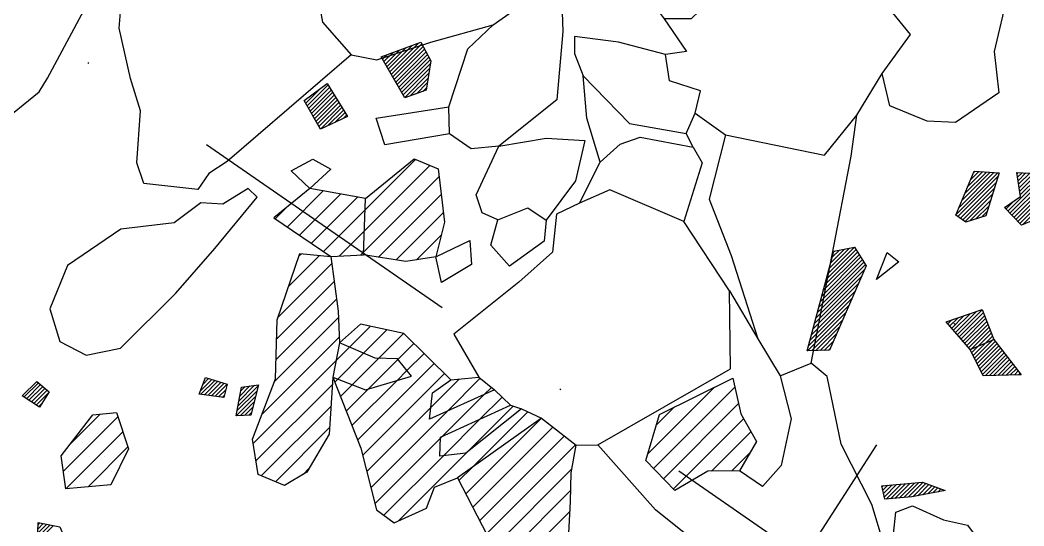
# Model space of a CAD drawing. Header units: metres. Extents: x -207 to 1, y -1800 to -1482.
# Drawn here: x -156.1 to -68.5, y -1741 to -1696.9 of the extents above; entities that cross this region are included whole.
import ezdxf

# ---------------------------------------------------------------- set-up
doc = ezdxf.new("R2010")
doc.units = ezdxf.units.M
doc.header["$LTSCALE"] = 25
doc.header["$MEASUREMENT"] = 0
doc.linetypes.add('STRICHPUNKTX2', pattern=[2, 1, -0.5, 0, -0.5])
doc.layers.get('0').update_dxf_attribs({"linetype": 'CONTINUOUS'})
for name, color, linetype in [('FEUER', 1, 'CONTINUOUS'), ('GRABUNGSGRENZE', 3, 'STRICHPUNKTX2'), ('KNOCHEN', 2, 'CONTINUOUS'), ('STEINE', 4, 'CONTINUOUS'), ('STEINESCHRAFF', 4, 'CONTINUOUS')]:
    doc.layers.add(name, color=color, linetype=linetype)

# ---------------------------------------------------------------- blocks, each defined once
blk = doc.blocks.new('*X2')
at = {"color": 0}
for p, q in [((-155.76, -1729.779), (-154.5, -1728.52)), ((-140.357, -1729.226), (-139.366, -1728.235)), ((-140.307, -1729.529), (-139.094, -1728.316)), ((-140.126, -1728.641), (-139.638, -1728.153)), ((-139.998, -1729.574), (-138.822, -1728.398)), ((-139.689, -1729.619), (-138.55, -1728.479)), ((-155.544, -1729.917), (-154.31, -1728.683)), ((-155.328, -1730.054), (-154.12, -1728.847)), ((-155.112, -1730.192), (-153.93, -1729.011)), ((-154.896, -1730.329), (-153.74, -1729.174)), ((-154.679, -1730.467), (-153.615, -1729.403)), ((-139.38, -1729.663), (-138.278, -1728.561)), ((-139.071, -1729.708), (-138.012, -1728.648)), ((-138.763, -1729.753), (-138.138, -1729.128)), ((-137.171, -1730.989), (-135.439, -1729.258)), ((-137.09, -1730.555), (-135.32, -1728.785)), ((-137.009, -1730.121), (-135.632, -1728.743)), ((-136.928, -1729.686), (-136.041, -1728.799)), ((-136.848, -1729.252), (-136.45, -1728.854)), ((-138.454, -1729.798), (-138.264, -1729.608)), ((-137.233, -1731.405), (-135.558, -1729.731)), ((-136.866, -1731.391), (-135.678, -1730.203)), ((-154.463, -1730.604), (-154.188, -1730.329)), ((-136.498, -1731.377), (-135.797, -1730.676)), ((-136.131, -1731.364), (-135.916, -1731.149)), ((-154.518, -1740.912), (-154.366, -1740.76)), ((-154.566, -1742.374), (-153.179, -1740.988)), ((-154.554, -1742.008), (-153.476, -1740.931)), ((-154.542, -1741.643), (-153.773, -1740.874)), ((-154.53, -1741.278), (-154.07, -1740.817))]:
    blk.add_line(p, q, dxfattribs=at)
blk = doc.blocks.new('*X4')
at = {"color": 0}
for p, q in [((-73.645, -1712.012), (-71.765, -1710.131)), ((-73.394, -1711.407), (-72.095, -1710.107)), ((-73.142, -1710.801), (-72.424, -1710.084)), ((-72.89, -1710.196), (-72.754, -1710.06)), ((-74.401, -1713.828), (-70.775, -1710.202)), ((-74.24, -1714.021), (-70.724, -1710.505)), ((-74.149, -1713.222), (-71.105, -1710.179)), ((-74.033, -1714.167), (-70.889, -1711.023)), ((-73.897, -1712.617), (-71.435, -1710.155)), ((-69.876, -1713.546), (-67.228, -1710.897)), ((-69.08, -1710.275), (-68.977, -1710.172)), ((-69.036, -1710.584), (-68.645, -1710.193)), ((-68.991, -1710.893), (-68.312, -1710.214)), ((-68.947, -1711.202), (-67.979, -1710.235)), ((-68.902, -1711.511), (-67.647, -1710.256)), ((-68.858, -1711.82), (-67.386, -1710.348)), ((-68.813, -1712.129), (-67.307, -1710.623)), ((-73.826, -1714.314), (-71.053, -1711.541)), ((-69.703, -1713.726), (-67.149, -1711.172)), ((-69.529, -1713.906), (-67.07, -1711.447)), ((-69.356, -1714.086), (-66.991, -1711.721)), ((-73.619, -1714.461), (-71.218, -1712.059)), ((-73.192, -1714.387), (-71.382, -1712.577)), ((-70.049, -1713.366), (-69.306, -1712.622)), ((-69.182, -1714.266), (-66.912, -1711.996)), ((-69.009, -1714.447), (-66.833, -1712.271)), ((-68.836, -1714.627), (-66.754, -1712.545)), ((-72.672, -1714.22), (-71.546, -1713.095)), ((-72.151, -1714.053), (-71.711, -1713.613)), ((-68.575, -1714.72), (-66.675, -1712.82)), ((-85.863, -1719.987), (-83.006, -1717.13)), ((-85.735, -1719.505), (-83.142, -1716.912)), ((-85.606, -1719.022), (-83.278, -1716.694)), ((-85.477, -1718.54), (-83.703, -1716.767)), ((-85.348, -1718.058), (-84.144, -1716.854)), ((-85.219, -1717.575), (-84.585, -1716.941)), ((-85.091, -1717.093), (-85.026, -1717.028)), ((-86.379, -1721.917), (-82.464, -1718.002)), ((-86.25, -1721.434), (-82.6, -1717.784)), ((-86.121, -1720.952), (-82.735, -1717.566)), ((-85.992, -1720.47), (-82.871, -1717.348)), ((-86.636, -1722.881), (-82.407, -1718.652)), ((-86.507, -1722.399), (-82.329, -1718.22)), ((-86.765, -1723.364), (-82.677, -1719.275)), ((-87.023, -1724.328), (-83.217, -1720.523)), ((-86.894, -1723.846), (-82.947, -1719.899)), ((-87.151, -1724.811), (-83.487, -1721.146)), ((-87.364, -1725.731), (-84.027, -1722.394)), ((-87.28, -1725.293), (-83.757, -1721.77)), ((-74.453, -1724.134), (-72.613, -1722.293)), ((-74.289, -1724.323), (-72.129, -1722.163)), ((-87.002, -1725.722), (-84.298, -1723.018)), ((-75.111, -1723.377), (-74.762, -1723.027)), ((-74.947, -1723.566), (-74.224, -1722.844)), ((-74.782, -1723.755), (-73.687, -1722.66)), ((-74.618, -1723.944), (-73.15, -1722.477)), ((-74.125, -1724.512), (-72.03, -1722.417)), ((-73.96, -1724.701), (-71.931, -1722.672)), ((-73.796, -1724.89), (-71.832, -1722.926)), ((-73.632, -1725.08), (-71.733, -1723.18)), ((-86.64, -1725.713), (-84.568, -1723.641)), ((-73.467, -1725.269), (-71.633, -1723.435)), ((-73.303, -1725.458), (-71.534, -1723.689)), ((-73.149, -1725.657), (-71.435, -1723.944)), ((-86.278, -1725.705), (-84.838, -1724.265)), ((-85.915, -1725.696), (-85.108, -1724.889)), ((-73.033, -1725.895), (-71.336, -1724.198)), ((-72.917, -1726.133), (-71.237, -1724.453)), ((-72.802, -1726.371), (-71.138, -1724.707)), ((-72.686, -1726.609), (-70.991, -1724.914)), ((-85.553, -1725.687), (-85.378, -1725.512)), ((-72.57, -1726.847), (-70.836, -1725.112)), ((-72.455, -1727.085), (-70.681, -1725.311)), ((-72.339, -1727.322), (-70.526, -1725.51)), ((-72.223, -1727.56), (-70.371, -1725.708)), ((-72.108, -1727.798), (-70.216, -1725.907)), ((-71.865, -1727.909), (-70.061, -1726.105)), ((-71.501, -1727.898), (-69.906, -1726.304)), ((-71.137, -1727.888), (-69.752, -1726.503)), ((-70.773, -1727.877), (-69.597, -1726.701)), ((-70.409, -1727.867), (-69.442, -1726.9)), ((-70.045, -1727.857), (-69.287, -1727.099)), ((-69.681, -1727.846), (-69.132, -1727.297)), ((-69.317, -1727.836), (-68.977, -1727.496)), ((-68.953, -1727.825), (-68.822, -1727.695)), ((-79.359, -1738.585), (-78.049, -1737.275)), ((-78.973, -1738.552), (-77.663, -1737.242)), ((-78.587, -1738.52), (-77.298, -1737.231)), ((-80.854, -1737.605), (-80.753, -1737.504)), ((-80.791, -1737.896), (-80.367, -1737.472)), ((-80.729, -1738.187), (-79.981, -1737.439)), ((-80.666, -1738.478), (-79.594, -1737.406)), ((-80.518, -1738.683), (-79.208, -1737.373)), ((-80.132, -1738.651), (-78.822, -1737.341)), ((-79.745, -1738.618), (-78.435, -1737.308)), ((-78.192, -1738.478), (-77.038, -1737.325)), ((-77.755, -1738.395), (-76.779, -1737.419)), ((-77.318, -1738.312), (-76.519, -1737.513)), ((-76.881, -1738.228), (-76.259, -1737.607)), ((-76.444, -1738.145), (-76, -1737.7)), ((-76.007, -1738.062), (-75.74, -1737.794)), ((-75.57, -1737.978), (-75.48, -1737.888))]:
    blk.add_line(p, q, dxfattribs=at)
blk = doc.blocks.new('*X6')
at = {"color": 0}
for p, q in [((-124.217, -1700.711), (-122.985, -1699.48)), ((-124.087, -1700.935), (-122.428, -1699.276)), ((-123.957, -1701.158), (-121.871, -1699.073)), ((-123.826, -1701.382), (-121.314, -1698.869)), ((-123.696, -1701.605), (-121.033, -1698.942)), ((-123.566, -1701.828), (-120.911, -1699.173)), ((-123.436, -1702.052), (-120.788, -1699.404)), ((-124.477, -1700.265), (-124.099, -1699.886)), ((-124.347, -1700.488), (-123.542, -1699.683)), ((-123.306, -1702.275), (-120.666, -1699.636)), ((-123.175, -1702.498), (-120.544, -1699.867)), ((-123.045, -1702.722), (-120.422, -1700.098)), ((-122.915, -1702.945), (-120.299, -1700.33)), ((-122.785, -1703.169), (-120.282, -1700.665)), ((-122.655, -1703.392), (-120.35, -1701.087)), ((-122.525, -1703.615), (-120.419, -1701.509)), ((-122.044, -1703.489), (-120.487, -1701.931)), ((-131.169, -1704.128), (-129.867, -1702.826)), ((-131.041, -1704.353), (-129.226, -1702.538)), ((-130.912, -1704.579), (-129.09, -1702.756)), ((-130.784, -1704.804), (-128.955, -1702.974)), ((-121.493, -1703.291), (-120.555, -1702.353)), ((-120.942, -1703.093), (-120.624, -1702.775)), ((-131.297, -1703.902), (-131.228, -1703.834)), ((-130.656, -1705.029), (-128.819, -1703.192)), ((-130.528, -1705.255), (-128.683, -1703.41)), ((-130.4, -1705.48), (-128.548, -1703.628)), ((-130.272, -1705.706), (-128.412, -1703.846)), ((-130.144, -1705.931), (-128.277, -1704.064)), ((-130.015, -1706.156), (-128.141, -1704.282)), ((-129.887, -1706.382), (-128.005, -1704.5)), ((-129.258, -1706.106), (-127.87, -1704.718)), ((-128.583, -1705.785), (-127.734, -1704.936)), ((-127.909, -1705.464), (-127.599, -1705.154))]:
    blk.add_line(p, q, dxfattribs=at)
blk = doc.blocks.new('*X13')
at = {"color": 0}
for p, q in [((-125.983, -1713.438), (-121.573, -1709.027)), ((-126.044, -1715.267), (-120.325, -1709.548)), ((-126.105, -1717.096), (-119.521, -1710.511)), ((-132.766, -1714.918), (-129.629, -1711.78)), ((-131.716, -1715.635), (-128.132, -1712.051)), ((-130.666, -1716.353), (-126.635, -1712.322)), ((-124.804, -1717.562), (-119.333, -1712.091)), ((-133.816, -1714.2), (-132.84, -1713.224)), ((-129.616, -1717.071), (-125.983, -1713.438)), ((-123.273, -1717.799), (-119.146, -1713.672)), ((-128.246, -1717.468), (-126.044, -1715.267)), ((-121.49, -1717.784), (-119.334, -1715.627)), ((-126.382, -1717.372), (-126.105, -1717.096)), ((-132.665, -1720.12), (-129.957, -1717.411)), ((-131.76, -1717.447), (-131.569, -1717.256)), ((-133.571, -1722.793), (-128.896, -1718.118)), ((-133.701, -1724.692), (-128.682, -1719.672)), ((-133.76, -1726.518), (-128.468, -1721.226)), ((-133.905, -1728.43), (-128.305, -1722.831)), ((-127.346, -1725.408), (-125.523, -1723.584)), ((-126.109, -1725.938), (-124.072, -1723.901)), ((-134.993, -1731.287), (-128.246, -1724.539)), ((-124.779, -1726.376), (-122.621, -1724.218)), ((-123.118, -1726.482), (-121.725, -1725.089)), ((-135.76, -1733.821), (-128.522, -1726.583)), ((-122.334, -1727.466), (-120.837, -1725.969)), ((-126.635, -1733.535), (-119.95, -1726.85)), ((-128.634, -1728.463), (-128.377, -1728.206)), ((-127.135, -1732.267), (-123.193, -1728.326)), ((-126.197, -1734.865), (-119.062, -1727.73)), ((-120.248, -1730.684), (-117.762, -1728.197)), ((-118.791, -1730.994), (-115.927, -1728.13)), ((-135.51, -1735.339), (-128.838, -1728.667)), ((-128.134, -1729.731), (-127.094, -1728.69)), ((-127.634, -1730.999), (-125.692, -1729.057)), ((-115.589, -1729.56), (-114.954, -1728.926)), ((-101.317, -1734.734), (-95.49, -1728.906)), ((-100.821, -1736.006), (-93.723, -1728.907)), ((-119.248, -1733.219), (-115.589, -1729.56)), ((-115.977, -1731.716), (-114.035, -1729.774)), ((-135.045, -1736.642), (-128.959, -1730.555)), ((-125.838, -1736.274), (-120.248, -1730.684)), ((-125.479, -1737.682), (-118.791, -1730.994)), ((-117.045, -1734.552), (-113.056, -1730.563)), ((-116.635, -1735.909), (-111.779, -1731.054)), ((-100.583, -1732.232), (-98.978, -1730.627)), ((-99.948, -1736.9), (-93.395, -1730.348)), ((-152.317, -1736.236), (-147.566, -1731.485)), ((-151.65, -1733.802), (-149.116, -1731.267)), ((-119.152, -1734.891), (-115.977, -1731.716)), ((-117.187, -1738.229), (-110.581, -1731.624)), ((-99.075, -1737.795), (-92.949, -1731.669)), ((-152.081, -1737.768), (-147.121, -1732.808)), ((-133.804, -1737.169), (-129.08, -1732.444)), ((-116.582, -1739.392), (-109.59, -1732.4)), ((-95.761, -1736.249), (-92.306, -1732.794)), ((-125.12, -1739.091), (-119.397, -1733.368)), ((-119.397, -1733.368), (-119.248, -1733.219)), ((-115.978, -1740.556), (-108.599, -1733.176)), ((-150.141, -1737.596), (-146.676, -1734.131)), ((-123.068, -1740.574), (-117.045, -1734.552)), ((-115.374, -1741.719), (-107.607, -1733.953)), ((-93.964, -1736.219), (-92.398, -1734.654)), ((-124.349, -1740.088), (-119.152, -1734.891)), ((-131.399, -1736.531), (-130.88, -1736.012)), ((-117.791, -1737.065), (-116.635, -1735.909)), ((-114.584, -1742.698), (-107.932, -1736.046)), ((-148.201, -1737.424), (-148.123, -1737.346)), ((-113.194, -1743.075), (-108.025, -1737.906)), ((-111.278, -1742.926), (-108.096, -1739.745))]:
    blk.add_line(p, q, dxfattribs=at)
blk = doc.blocks.new('*X15')
at = {"color": 0}
for p, q in [((-128.522, -1726.583), (-127.346, -1725.408)), ((-128.377, -1728.206), (-126.109, -1725.938)), ((-127.094, -1728.69), (-124.779, -1726.376)), ((-125.692, -1729.057), (-123.118, -1726.482)), ((-123.193, -1728.326), (-122.334, -1727.466))]:
    blk.add_line(p, q, dxfattribs=at)
blk = doc.blocks.new('*X18')
at = {"color": 0}
for p, q in [((-148.125, -1731.25), (-148.125, -1731.25)), ((-150, -1732.5), (-150, -1732.5)), ((-148.75, -1732.5), (-148.75, -1732.5)), ((-147.5, -1732.5), (-147.5, -1732.5)), ((-150.625, -1733.75), (-150.625, -1733.75)), ((-149.375, -1733.75), (-149.375, -1733.75)), ((-148.125, -1733.75), (-148.125, -1733.75)), ((-146.875, -1733.75), (-146.875, -1733.75)), ((-151.25, -1735), (-151.25, -1735)), ((-150, -1735), (-150, -1735)), ((-148.75, -1735), (-148.75, -1735)), ((-147.5, -1735), (-147.5, -1735)), ((-151.875, -1736.25), (-151.875, -1736.25)), ((-150.625, -1736.25), (-150.625, -1736.25)), ((-149.375, -1736.25), (-149.375, -1736.25)), ((-148.125, -1736.25), (-148.125, -1736.25)), ((-151.25, -1737.5), (-151.25, -1737.5)), ((-150, -1737.5), (-150, -1737.5))]:
    blk.add_line(p, q, dxfattribs=at)

msp = doc.modelspace()

# ---------------------------------------------------------------- linework, layer by layer
at = {"layer": 'GRABUNGSGRENZE', "flags": 128}
for points in [[(-0.052, -1607.516), (-87.692, -1743.794), (-206.993, -1661.307), (-84.567, -1481.764), (-3.989, -1535.257), (-37.613, -1585.227)], [(-127.93, -1799.736), (-107.351, -1771.843), (-200.037, -1710.035)]]:
    msp.add_lwpolyline(points, dxfattribs=at)
at = {"layer": 'KNOCHEN'}
for points in [[(-124.593, -1700.067), (-121.11, -1698.795), (-120.244, -1700.434), (-120.659, -1702.992), (-122.503, -1703.653), (-124.593, -1700.067)], [(-131.304, -1703.89), (-129.305, -1702.41), (-127.521, -1705.28), (-129.877, -1706.4), (-131.304, -1703.89)], [(-74.426, -1713.889), (-72.831, -1710.054), (-70.631, -1710.213), (-71.816, -1713.945), (-73.557, -1714.504), (-74.426, -1713.889)], [(-70.177, -1713.233), (-68.794, -1712.263), (-69.096, -1710.165), (-67.408, -1710.271), (-66.392, -1713.804), (-68.697, -1714.771), (-70.177, -1713.233)], [(-87.397, -1725.732), (-85.076, -1717.038), (-83.284, -1716.684), (-82.264, -1718.323), (-85.453, -1725.685), (-87.397, -1725.732)], [(-81.346, -1719.502), (-80.42, -1717.15), (-79.398, -1717.971), (-81.346, -1719.502)], [(-73.172, -1725.609), (-75.265, -1723.199), (-72.141, -1722.132), (-71.123, -1724.744)], [(-72.051, -1727.914), (-73.172, -1725.609), (-71.123, -1724.744), (-68.725, -1727.819), (-72.051, -1727.914)], [(-154.388, -1730.652), (-155.921, -1729.677), (-154.639, -1728.4), (-153.566, -1729.324), (-154.388, -1730.652)], [(-140.468, -1729.506), (-139.902, -1728.074), (-138.01, -1728.641), (-138.319, -1729.817), (-140.468, -1729.506)], [(-137.248, -1731.406), (-136.782, -1728.9), (-135.298, -1728.698), (-135.969, -1731.357), (-137.248, -1731.406)], [(-80.62, -1738.692), (-80.873, -1737.515), (-77.342, -1737.215), (-75.348, -1737.936), (-78.266, -1738.492), (-80.62, -1738.692)], [(-156.869, -1742.109), (-154.567, -1742.421), (-154.512, -1740.732), (-152.62, -1741.095), (-151.805, -1742.99), (-150.733, -1744.22), (-151.298, -1745.242), (-154.216, -1745.594), (-155.185, -1744.159), (-156.869, -1742.109)]]:
    msp.add_lwpolyline(points, dxfattribs=at)
at = {"layer": 'STEINE'}
for points in [[(-87.837, -1692.522), (-86.804, -1688.175), (-83.211, -1682.964), (-72.161, -1683.857), (-70.424, -1685.089), (-69.814, -1687.086), (-69.881, -1694.505), (-71.069, -1699.62), (-70.667, -1703.202), (-74.46, -1705.804), (-76.915, -1705.696), (-80.187, -1704.359), (-80.846, -1701.543)], [(-160.277, -1685.253), (-165.763, -1690.665), (-168.328, -1693.422), (-168.846, -1696.594), (-170.903, -1701.348), (-173.158, -1702.622), (-172.754, -1705.489), (-164.26, -1705.405), (-161.607, -1708.941), (-154.431, -1703.123), (-153.712, -1701.948), (-149.653, -1694.384), (-149.495, -1692.235), (-148.875, -1689.269), (-150.667, -1689.981), (-152.81, -1687.367), (-157.413, -1685.924), (-160.277, -1685.253)], [(-106.355, -1690.026), (-105.078, -1691.103), (-101.963, -1693.924), (-99.871, -1696.743), (-97.933, -1699.613)], [(-130.765, -1691.099), (-131.687, -1691.762), (-130.31, -1693.607), (-129.703, -1697.037), (-127.202, -1699.908), (-124.951, -1700.322), (-120.241, -1698.797), (-114.813, -1697.274)], [(-97.177, -1704.987), (-94.52, -1706.886), (-85.876, -1708.645), (-83.055, -1705.171), (-80.846, -1701.543), (-78.383, -1698.12), (-80.833, -1695.096), (-83.387, -1693.146), (-86.197, -1691.502), (-87.837, -1692.522), (-90.348, -1694.205), (-92.45, -1696.145), (-95.366, -1695.627), (-96.081, -1695.37), (-97.517, -1696.748), (-99.871, -1696.743)], [(-114.325, -1707.867), (-116.73, -1708.117), (-118.62, -1706.783), (-118.667, -1704.429), (-117.018, -1699.367), (-114.813, -1697.274), (-111.072, -1694.621), (-108.87, -1693.653), (-108.726, -1697.85), (-109.25, -1703.835), (-114.325, -1707.867)], [(-127.202, -1699.908), (-138.019, -1709.197), (-139.607, -1710.268), (-140.582, -1711.647), (-145.289, -1711.126), (-145.899, -1709.333), (-145.582, -1704.78), (-146.446, -1701.964), (-147.46, -1697.561), (-147.197, -1694.389)], [(-97.933, -1699.613), (-99.775, -1699.865)], [(-105.475, -1709.267), (-106.644, -1705.427), (-106.943, -1701.742), (-106.943, -1701.742)], [(-118.62, -1706.783), (-124.251, -1707.743), (-125.014, -1705.439), (-118.667, -1704.429)], [(-94.52, -1706.886), (-95.965, -1712.512), (-94.031, -1717.428), (-91.693, -1724.699), (-89.756, -1727.927), (-87.041, -1726.807), (-85.23, -1717.345), (-83.574, -1708.752), (-83.055, -1705.171)], [(-114.39, -1714.314), (-115.77, -1713.697), (-116.278, -1712.109), (-114.325, -1707.867), (-110.178, -1707.159), (-106.802, -1707.371), (-107.628, -1710.9), (-110.194, -1714.323)], [(-107.274, -1712.845), (-105.475, -1709.267), (-103.732, -1707.685), (-101.991, -1707.075), (-97.337, -1707.955), (-96.572, -1709.338), (-98.17, -1714.451)], [(-97.337, -1707.955), (-97.948, -1706.776)], [(-132.443, -1710.028), (-130.548, -1709.008), (-128.963, -1709.882), (-130.809, -1711.566), (-132.443, -1710.028)], [(-126.114, -1717.358), (-125.95, -1712.447), (-121.695, -1708.976), (-119.599, -1709.851), (-119.047, -1714.508), (-119.821, -1717.526), (-122.431, -1717.929), (-126.114, -1717.358)], [(-138.385, -1712.931), (-140.329, -1712.825), (-142.636, -1714.56), (-147.293, -1715.112), (-151.956, -1718.275), (-153.5, -1722.058), (-152.636, -1724.925), (-150.336, -1726.107), (-147.316, -1725.5), (-142.495, -1720.7), (-139.11, -1716.819), (-135.416, -1712.324), (-136.182, -1711.555), (-138.385, -1712.931)], [(-125.95, -1712.447), (-130.809, -1711.566), (-133.936, -1714.118), (-128.98, -1717.506), (-126.114, -1717.358)], [(-105.682, -1733.93), (-94.104, -1727.303), (-94.191, -1720.498), (-98.17, -1714.451), (-104.611, -1711.674), (-107.274, -1712.845), (-109.272, -1713.813), (-109.637, -1717.138), (-112.559, -1719.742), (-118.249, -1724.283), (-116.057, -1728.023), (-114.678, -1729.152), (-113.299, -1730.485), (-112.328, -1730.795), (-110.59, -1731.617), (-107.576, -1733.977), (-105.682, -1733.93)], [(-115.009, -1716.513), (-114.39, -1714.314), (-111.778, -1713.245), (-110.194, -1714.323), (-110.351, -1716.165), (-113.375, -1718.358), (-115.009, -1716.513)], [(-119.314, -1719.778), (-119.821, -1717.526), (-116.85, -1716.099), (-116.701, -1718.198), (-119.314, -1719.778)], [(-128.798, -1728.047), (-129.116, -1733.01), (-131.067, -1736.331), (-133.014, -1737.504), (-135.315, -1736.527), (-135.82, -1733.456), (-133.813, -1728.19), (-133.648, -1723.022), (-131.691, -1717.244), (-128.98, -1717.506), (-128.325, -1722.266), (-128.229, -1725.029)], [(-94.191, -1720.498), (-91.693, -1724.699)], [(-118.514, -1728.274), (-122.598, -1724.223), (-126.383, -1723.396), (-128.229, -1725.029), (-128.798, -1728.047), (-126.355, -1734.244), (-124.985, -1739.619), (-123.453, -1740.748), (-120.636, -1739.475), (-119.915, -1737.635), (-117.918, -1736.82)], [(-128.798, -1728.047), (-125.935, -1729.128), (-121.941, -1727.959), (-123.166, -1726.422), (-125.11, -1726.366), (-128.229, -1725.029)], [(-85.389, -1743.645), (-81.4, -1744.319), (-80.731, -1742.53), (-81.747, -1739.15), (-84.447, -1733.874), (-85.662, -1727.987), (-87.041, -1726.807)], [(-114.678, -1729.152), (-120.363, -1731.698), (-120.102, -1729.396), (-118.514, -1728.274), (-116.057, -1728.023)], [(-98.937, -1737.936), (-101.49, -1735.321), (-100.304, -1731.281), (-93.901, -1728.123), (-93.191, -1731.245), (-91.815, -1733.653), (-93.304, -1736.209), (-96.068, -1736.254), (-98.937, -1737.936)], [(-89.756, -1727.927), (-88.792, -1731.664), (-89.67, -1735.756), (-91.312, -1737.594), (-93.304, -1736.209)], [(-152.101, -1737.77), (-152.504, -1734.903), (-149.733, -1731.328), (-147.686, -1731.127), (-146.618, -1734.302), (-148.16, -1737.42), (-152.101, -1737.77)], [(-112.328, -1730.795), (-117.197, -1734.673), (-119.449, -1734.924), (-119.394, -1733.287), (-113.299, -1730.485)], [(-110.59, -1731.617), (-117.918, -1736.82), (-114.912, -1742.609), (-112.252, -1743.331), (-108.206, -1741.651), (-108.047, -1738.889), (-107.99, -1736.381), (-107.576, -1733.977)], [(-95.521, -1743.726), (-100.629, -1739.621), (-105.682, -1733.93)], [(-65.82, -1756.787), (-70.78, -1755.292), (-74.918, -1751.957), (-77.676, -1749.7), (-79.619, -1749.235), (-80.33, -1746.573), (-80.068, -1743.657), (-79.65, -1739.82), (-78.216, -1739.26), (-75.507, -1740.494), (-73.41, -1740.959), (-70.808, -1744.444), (-65.391, -1747.628), (-65.963, -1751.977), (-64.126, -1754.334), (-65.82, -1756.787)]]:
    msp.add_lwpolyline(points, dxfattribs=at)
msp.add_lwpolyline([(-99.775, -1699.865), (-103.867, -1698.781), (-107.703, -1698.312), (-107.706, -1699.796), (-106.943, -1701.742), (-102.91, -1705.896), (-97.948, -1706.776), (-97.177, -1704.987), (-96.712, -1703.044), (-99.422, -1702.168)], close=True, dxfattribs=at)

# ---------------------------------------------------------------- block references
at = {"layer": 'FEUER'}
for name in ['*X13', '*X15']:
    msp.add_blockref(name, (0, 0), dxfattribs=at)
at = {"layer": 'KNOCHEN'}
for name in ['*X6', '*X4', '*X2']:
    msp.add_blockref(name, (0, 0), dxfattribs=at)
at = {"layer": 'STEINESCHRAFF'}
msp.add_blockref('*X18', (0, 0), dxfattribs=at)

doc.saveas('drawing.dxf')
